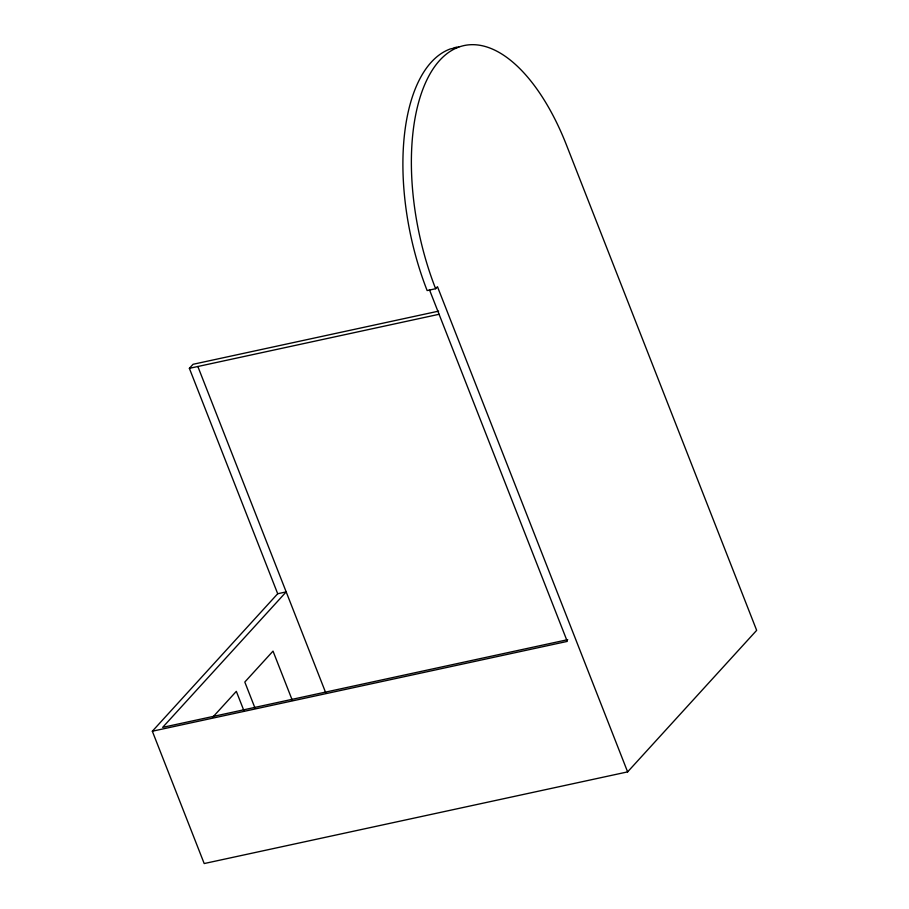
<?xml version="1.0" encoding="UTF-8"?>
<svg xmlns="http://www.w3.org/2000/svg" width="909" height="909" viewBox="0 0 909 909"><rect width="100%" height="100%" fill="white"/><g stroke="black" fill="none" stroke-linecap="round" stroke-linejoin="round"><path stroke-width="1.36" d="M458.738 47.12L450.25 48.961A175.312 83.583 77.8 0 0 427.139 290.562L435.627 288.721A175.312 83.583 77.8 0 1 439.706 60.358A175.312 83.583 77.8 0 1 566.523 145.167L756.663 630.346L627.619 771.889L204.195 863.55L152.337 731.222L277.7 593.736L189.367 368.338L193.06 364.293L438.615 311.139M435.627 288.721L437.468 286.699L627.619 771.889M212.82 717.133L236.329 691.351L243.964 710.827M189.367 368.338L439.115 314.275M277.7 593.736L286.187 591.895L162.666 727.37L567.727 639.675M152.337 731.222L567.273 641.402L429.502 289.857M197.855 366.509L325.831 693.056M292.357 700.464L273.018 651.117L244.805 682.045L254.986 708.02M454.159 47.757A175.312 83.583 77.8 0 1 456.841 47.177"/></g></svg>
